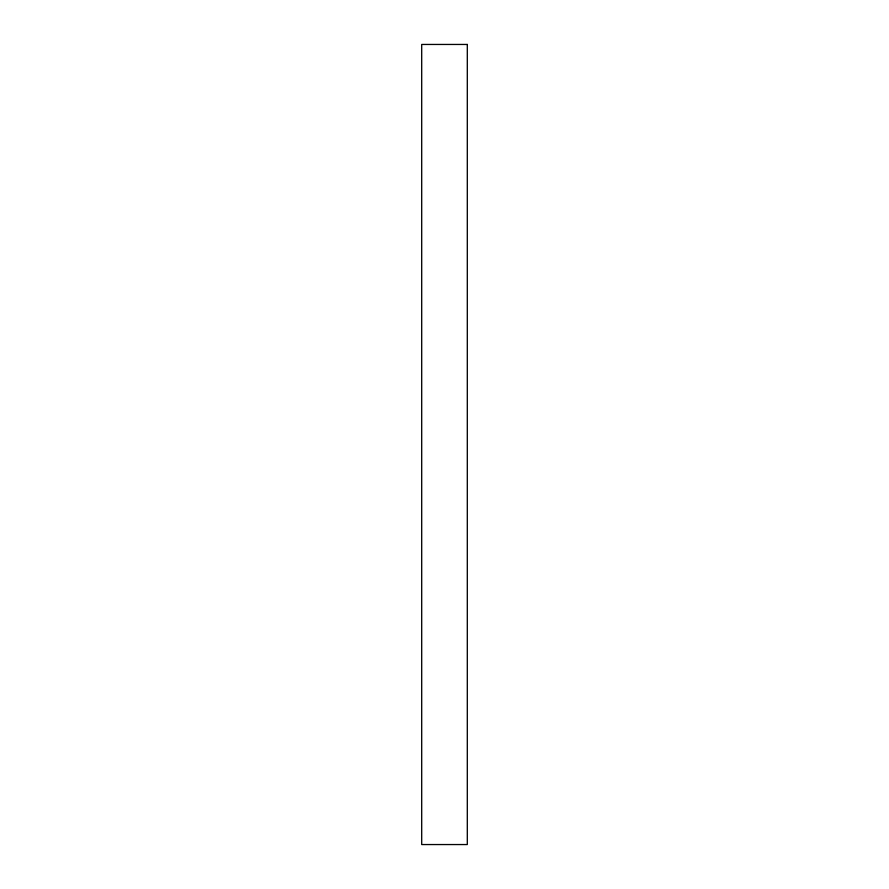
<?xml version="1.0" encoding="UTF-8"?>
<svg xmlns="http://www.w3.org/2000/svg" width="889" height="889" viewBox="0 0 889 889"><rect width="100%" height="100%" fill="white"/><g stroke="black" fill="none" stroke-linecap="round" stroke-linejoin="round"><path stroke-width="1.33" d="M467.303 44.45L421.697 44.45L421.697 844.55L467.303 844.55L467.303 44.45"/></g></svg>
